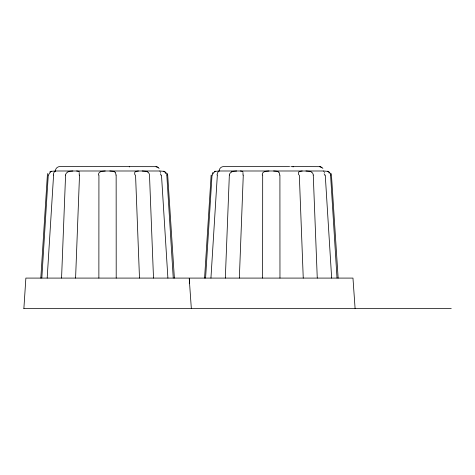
<?xml version="1.0" encoding="UTF-8"?>
<svg xmlns="http://www.w3.org/2000/svg" width="475" height="475" viewBox="0 0 475 475"><rect width="100%" height="100%" fill="white"/><g stroke="black" fill="none" stroke-linecap="round" stroke-linejoin="round"><path stroke-width="0.71" d="M98.871 278.077L98.925 175.055M262.633 278.077L262.687 175.055M61.566 278.077L65.58 175.055M75.59 278.077L79.515 175.055M225.334 278.077L229.342 175.055M239.352 278.077L243.277 175.055M40.82 278.077L47.387 175.055L47.797 173.482M204.583 278.077L211.149 175.055M41.824 278.077L48.26 175.055M47.179 278.077L53.58 175.055M205.586 278.077L212.022 175.055M210.942 278.077L217.348 175.055M23.887 308.412L25.87 278.089L189.204 278.089L191.324 308.412M189.293 283.266L189.632 278.089L352.967 278.089L355.086 308.412M55.373 170.935C55.421 168.601 57.386 166.636 59.713 166.588L156.144 166.672M219.135 170.935C219.183 168.601 221.148 166.636 223.476 166.588L289.602 166.588M135.951 171.701L136.058 171.552A5.955 2.678 55.5 0 1 136.325 171.338M54.999 171.327L55.284 171.006L51.312 171.327M218.981 171.101L215.074 171.327M136.319 171.327L138.457 170.994M300.081 171.327L302.219 170.994M68.02 171.701L68.376 171.552M231.788 171.701L232.138 171.552M101.573 171.327L105.236 170.994M265.335 171.327L268.998 170.994M69.101 171.327L72.895 170.994M232.863 171.327L236.657 170.994M290.908 166.588L319.907 166.672M55.373 170.994L159.701 170.994M219.135 170.994L323.463 170.994M23.75 308.412L451.25 308.412M273.6 170.994L277.263 171.327A5.955 4.845 -38.5 0 1 277.905 171.511L278.16 171.701A4.691 3.901 -61.7 0 1 278.789 172.182L278.932 172.294M109.838 170.994L113.501 171.327M305.942 170.994L309.736 171.327M240.38 170.994L242.517 171.327M142.179 170.994L145.973 171.327M76.617 170.994L78.749 171.327M327.524 171.327L323.594 170.994L323.837 171.327M163.762 171.327L159.802 170.994L160.075 171.327M310.46 171.552L310.816 171.701A4.691 4.501 19.8 0 1 311.677 172.116M146.698 171.552L147.048 171.701M320.863 166.974L321.937 167.657A2.553 1.164 29.5 0 1 322.204 167.859M157.1 166.974L158.175 167.657A2.553 1.104 30.3 0 1 158.353 167.871M114.113 171.552L114.398 171.701A4.691 3.901 -61.7 0 1 115.021 172.182L115.17 172.294M329.068 172.164L329.223 172.294A3.669 3.319 84 0 1 330.742 175.043M331.039 173.482L331.449 175.055L338.141 278.077M167.277 173.482L167.687 175.055L174.378 278.077M330.576 175.055L337.012 278.077M325.256 175.055L331.657 278.077M166.814 175.055L173.25 278.077M161.488 175.055L167.895 278.077M313.257 175.055L317.264 278.077M153.502 278.077L149.494 175.055A3.669 3.604 -76.6 0 0 148.04 172.306M299.321 175.055L303.246 278.077M135.559 175.055L139.484 278.077M279.912 175.055L279.965 278.077M116.149 175.055L116.203 278.077M293.075 166.588L293.075 166.986M129.313 166.588L129.313 166.986M278.867 172.401A3.669 2.512 -86.5 0 1 279.716 175.067M264.753 171.6A5.955 4.744 33.3 0 1 265.365 171.386M262.271 175.008A3.925 3.277 52.7 0 1 264.462 171.754M242.974 173.066A3.669 0.457 -87.4 0 1 242.974 175.132M242.82 171.837A4.691 1.811 -73.4 0 1 242.986 172.348M242.511 171.338A5.955 2.654 -59.4 0 1 242.743 171.6M232.168 171.641A5.955 4.999 -21.5 0 1 232.881 171.416M229.294 175.049A3.925 3.658 -22.2 0 1 231.877 171.938M217.057 175.014A3.669 1.769 -87.1 0 1 218.049 172.087M218.245 171.683A4.691 0.968 -74.4 0 1 218.542 171.35M218.827 171.053A5.955 0.552 -62.8 0 1 218.904 171.059M214.498 171.701A5.955 3.349 -52.3 0 1 215.05 171.463M212.349 175.085A3.925 2.648 -63.1 0 1 214.356 172.247M212.272 173.529A3.669 3.319 -84 0 1 213.032 172.496M214.522 171.404A5.955 3.545 -55.5 0 1 215.104 171.196M327.554 171.463A5.955 3.349 52.3 0 1 328.1 171.701M328.7 172.609A3.925 2.648 63.1 0 1 329.211 173.143M328.391 171.582A4.691 3.378 67.7 0 1 329.116 172.039M327.501 171.196A5.955 3.545 55.5 0 1 328.077 171.404M324.277 172.182A5.955 0.416 59.5 0 1 324.496 172.49M324.122 173.713A3.925 0.623 70.2 0 1 324.71 175.204M311.802 172.306A3.669 3.604 -76.6 0 1 313.239 175.055M309.753 171.237A5.955 5.189 22.2 0 1 310.496 171.463M299.802 171.528A5.955 2.678 55.5 0 1 300.093 171.338M298.65 174.871A3.925 1.639 68.4 0 1 299.725 171.748M319.93 166.541A4.204 4.18 7.3 0 1 320.916 166.856M322.905 168.56A1.942 0.677 33.5 0 1 322.715 168.548M321.896 167.669A2.553 1.104 30.3 0 1 322.115 167.871M319.877 166.838A4.204 3.871 14.4 0 1 320.791 167.129M115.104 172.401A3.669 2.512 -86.5 0 1 115.948 175.067M113.531 171.267A5.955 4.845 -38.5 0 1 114.143 171.511M100.991 171.6A5.955 4.744 33.3 0 1 101.603 171.386M98.503 175.008A3.925 3.277 52.7 0 1 100.7 171.754M79.206 173.066A3.669 0.457 -87.4 0 1 79.206 175.132M79.052 171.837A4.691 1.811 -73.4 0 1 79.224 172.348M78.743 171.338A5.955 2.654 -59.4 0 1 78.981 171.6M68.406 171.641A5.955 4.999 -21.5 0 1 69.118 171.416M65.532 175.049A3.925 3.658 -22.2 0 1 68.115 171.938M53.295 175.014A3.669 1.769 -87.1 0 1 54.281 172.087M54.483 171.683A4.691 0.968 -74.4 0 1 54.773 171.35M55.058 171.053A5.955 0.552 -62.8 0 1 55.136 171.059M50.736 171.701A5.955 3.349 -52.3 0 1 51.282 171.463M48.587 175.085A3.925 2.648 -63.1 0 1 50.587 172.247M49.721 172.039A4.691 3.378 -67.7 0 1 50.154 171.742M50.76 171.404A5.955 3.545 -55.5 0 1 51.336 171.196M163.786 171.463A5.955 3.349 52.3 0 1 164.338 171.701M164.825 172.508A3.925 2.648 63.1 0 1 165.71 173.494M165.49 172.235A3.669 3.319 84 0 1 166.98 175.043M164.629 171.582A4.691 3.378 67.7 0 1 165.353 172.039M163.732 171.196A5.955 3.545 55.5 0 1 164.314 171.404M160.514 172.182A5.955 0.416 59.5 0 1 160.734 172.49M160.36 173.713A3.925 0.623 70.2 0 1 160.948 175.204M147.078 171.641A4.691 4.501 19.8 0 1 147.915 172.116M145.991 171.237A5.955 5.189 22.2 0 1 146.727 171.463M134.888 174.871A3.925 1.639 68.4 0 1 135.963 171.748M156.168 166.541A4.204 4.18 7.3 0 1 157.154 166.856M158.211 167.645A2.553 1.164 29.5 0 1 158.436 167.859M159.143 168.56A1.942 0.677 33.5 0 1 158.953 168.548M156.109 166.838A4.204 3.871 14.4 0 1 157.029 167.129"/></g></svg>
